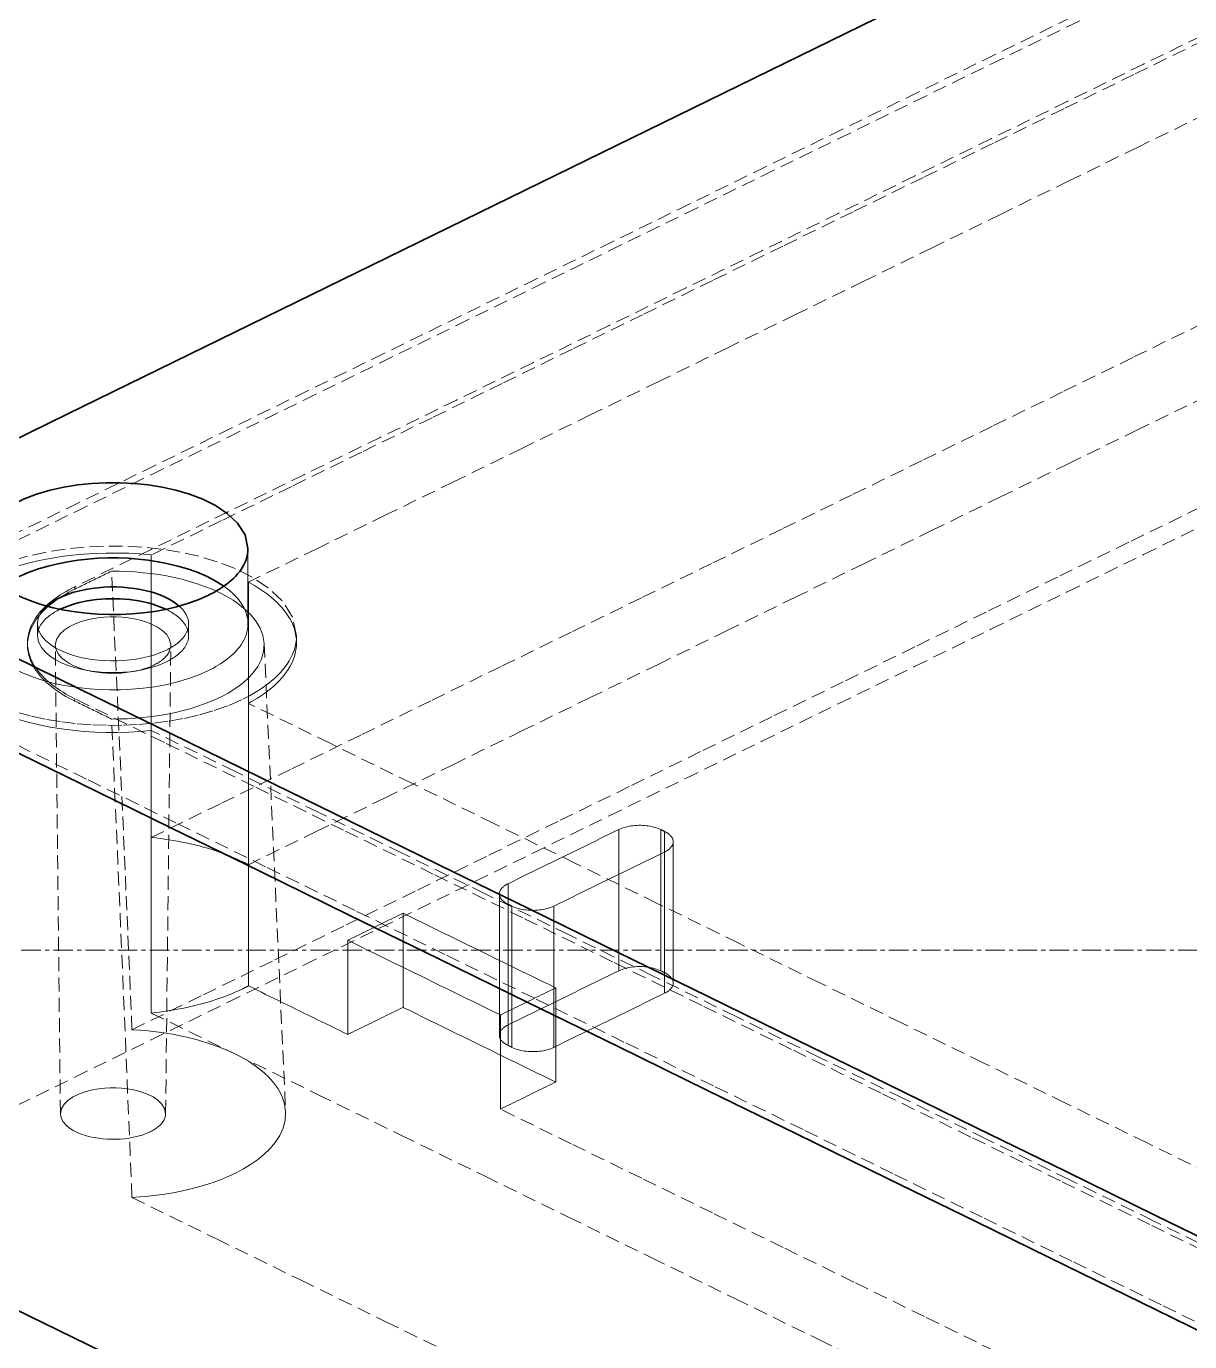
# Model space of a CAD drawing. Header units: millimetres. Extents: x 10 to 410, y 10 to 287.
# Drawn here: x 234.88 to 276.51, y 209 to 256.06 of the extents above; entities that cross this region are included whole.
import ezdxf

# ---------------------------------------------------------------- set-up
doc = ezdxf.new("R2010")
doc.units = ezdxf.units.MM
doc.linetypes.add('CENTER', pattern=[1.15, 0.7, -0.15, 0.15, -0.15])
doc.linetypes.add('DASHED', pattern=[0.75, 0.5, -0.25])
for name, color, linetype, lineweight in [('CENTER', 4, 'CENTER', 13), ('HIDDEN', 8, 'DASHED', 18), ('VISIBLE', 7, 'CONTINUOUS', 35)]:
    doc.layers.add(name, color=color, linetype=linetype, lineweight=lineweight)

msp = doc.modelspace()

# ---------------------------------------------------------------- linework, layer by layer
at = {"layer": 'CENTER'}
msp.add_line((214, 223), (404, 223), dxfattribs=at)
at = {"layer": 'HIDDEN'}
for points in [[(233.614, 237.477), (236.345, 238.812), (239.077, 240.148), (241.809, 241.483), (244.54, 242.819), (247.272, 244.155), (250.004, 245.49), (252.735, 246.826), (255.467, 248.161), (258.199, 249.497), (260.93, 250.832), (263.662, 252.168), (266.394, 253.504), (269.125, 254.839), (271.857, 256.175), (274.589, 257.51), (277.321, 258.846), (280.052, 260.181), (282.784, 261.517), (285.516, 262.853), (288.247, 264.188), (290.979, 265.524), (293.711, 266.859), (296.442, 268.195)], [(233.887, 237.343), (236.619, 238.679), (239.35, 240.014), (242.082, 241.35), (244.814, 242.685), (247.545, 244.021), (250.277, 245.357), (253.009, 246.692), (255.74, 248.028), (258.472, 249.363), (261.204, 250.699), (263.935, 252.034), (266.667, 253.37), (269.399, 254.706), (272.13, 256.041), (274.862, 257.377), (277.594, 258.712), (280.325, 260.048), (283.057, 261.383), (285.789, 262.719), (288.52, 264.055), (291.252, 265.39), (293.984, 266.726), (296.715, 268.061)], [(299.447, 266.725), (296.715, 265.39), (293.983, 264.054), (291.251, 262.719), (288.52, 261.383), (285.788, 260.048), (283.056, 258.712), (280.325, 257.376), (277.593, 256.041), (274.861, 254.705), (272.13, 253.37), (269.398, 252.034), (266.666, 250.699), (263.935, 249.363), (261.203, 248.027), (258.471, 246.692), (255.74, 245.356), (253.008, 244.021), (250.276, 242.685), (247.545, 241.35), (244.813, 240.014), (242.081, 238.678), (239.35, 237.343), (236.618, 236.007)], [(297.121, 265.388), (294.609, 264.16), (292.098, 262.932), (289.586, 261.704), (287.074, 260.476), (284.563, 259.248), (282.051, 258.02), (279.539, 256.792), (277.028, 255.564), (274.516, 254.336), (272.005, 253.108), (269.493, 251.88), (266.981, 250.652), (264.47, 249.424), (261.958, 248.196), (259.446, 246.968), (256.935, 245.74), (254.423, 244.512), (251.911, 243.284), (249.4, 242.056), (246.888, 240.828), (244.377, 239.6), (241.865, 238.372), (239.353, 237.144)], [(299.109, 263.689), (296.662, 262.493), (294.215, 261.296), (291.768, 260.1), (289.321, 258.903), (286.874, 257.707), (284.427, 256.511), (281.98, 255.314), (279.533, 254.118), (277.086, 252.921), (274.639, 251.725), (272.192, 250.529), (269.745, 249.332), (267.298, 248.136), (264.851, 246.939), (262.404, 245.743), (259.957, 244.547), (257.51, 243.35), (255.063, 242.154), (252.616, 240.957), (250.169, 239.761), (247.722, 238.565), (245.275, 237.368), (242.828, 236.172)], [(239.353, 227.036), (241.865, 228.264), (244.377, 229.492), (246.888, 230.72), (249.4, 231.948), (251.911, 233.176), (254.423, 234.404), (256.935, 235.632), (259.446, 236.86), (261.958, 238.088), (264.47, 239.316), (266.981, 240.544), (269.493, 241.772), (272.005, 243), (274.516, 244.228), (277.028, 245.456), (279.539, 246.684), (282.051, 247.912), (284.563, 249.14), (287.074, 250.368), (289.586, 251.596), (292.098, 252.824), (294.609, 254.052), (297.121, 255.28)], [(299.109, 253.581), (296.662, 252.384), (294.215, 251.188), (291.768, 249.991), (289.321, 248.795), (286.874, 247.599), (284.427, 246.402), (281.98, 245.206), (279.533, 244.009), (277.086, 242.813), (274.639, 241.617), (272.192, 240.42), (269.745, 239.224), (267.298, 238.027), (264.851, 236.831), (262.404, 235.635), (259.957, 234.438), (257.51, 233.242), (255.063, 232.045), (252.616, 230.849), (250.169, 229.653), (247.722, 228.456), (245.275, 227.26), (242.828, 226.063)], [(238.661, 220.159), (241.215, 221.407), (243.769, 222.656), (246.323, 223.905), (248.877, 225.154), (251.431, 226.402), (253.985, 227.651), (256.539, 228.9), (259.093, 230.149), (261.647, 231.397), (264.201, 232.646), (266.755, 233.895), (269.309, 235.143), (271.863, 236.392), (274.417, 237.641), (276.971, 238.89), (279.526, 240.138), (282.08, 241.387), (284.634, 242.636), (287.188, 243.885), (289.742, 245.133), (292.296, 246.382), (294.85, 247.631), (297.404, 248.88)], [(233.887, 217.126), (236.619, 218.462), (239.35, 219.798), (242.082, 221.133), (244.814, 222.469), (247.545, 223.804), (250.277, 225.14), (253.009, 226.475), (255.74, 227.811), (258.472, 229.147), (261.204, 230.482), (263.935, 231.818), (266.667, 233.153), (269.399, 234.489), (272.13, 235.824), (274.862, 237.16), (277.594, 238.495), (280.325, 239.831), (283.057, 241.167), (285.789, 242.502), (288.52, 243.838), (291.252, 245.173), (293.984, 246.509), (296.715, 247.844)], [(244.55, 234.256), (244.407, 234.924), (244.037, 235.501), (243.537, 235.97), (242.964, 236.35), (242.348, 236.656), (241.706, 236.902), (241.047, 237.097), (240.376, 237.247), (239.698, 237.356), (239.014, 237.428), (238.327, 237.463), (237.64, 237.463), (236.953, 237.428), (236.269, 237.356), (235.59, 237.247), (234.92, 237.097), (234.26, 236.902), (233.619, 236.656), (233.003, 236.35), (232.43, 235.97), (231.93, 235.501), (231.56, 234.924), (231.417, 234.256)], [(239.353, 237.144), (238.951, 237.18), (238.549, 237.203), (238.145, 237.214), (237.742, 237.213), (237.339, 237.199), (236.936, 237.174), (236.534, 237.136), (236.134, 237.085), (235.736, 237.021), (235.34, 236.943), (234.947, 236.851), (234.558, 236.744), (234.174, 236.62), (233.797, 236.478), (233.427, 236.316), (233.068, 236.133), (232.722, 235.925), (232.394, 235.69), (232.092, 235.423), (231.826, 235.12), (231.611, 234.779), (231.468, 234.403), (231.417, 234.004)], [(242.812, 234.678), (242.812, 234.795), (242.812, 234.912), (242.812, 235.029), (242.812, 235.146), (242.812, 235.264), (242.812, 235.381), (242.812, 235.498), (242.812, 235.615), (242.812, 235.732), (242.812, 235.85), (242.812, 235.967), (242.812, 236.084), (242.812, 236.201), (242.812, 236.318), (242.812, 236.436), (242.812, 236.553), (242.812, 236.67), (242.812, 236.787), (242.812, 236.904), (242.812, 237.022), (242.812, 237.139), (242.812, 237.256), (242.812, 237.373)], [(239.353, 227.036), (239.353, 227.475), (239.353, 227.915), (239.353, 228.354), (239.353, 228.794), (239.353, 229.233), (239.353, 229.673), (239.353, 230.112), (239.353, 230.552), (239.353, 230.991), (239.353, 231.431), (239.353, 231.87), (239.353, 232.31), (239.353, 232.749), (239.353, 233.189), (239.353, 233.628), (239.353, 234.068), (239.353, 234.507), (239.353, 234.947), (239.353, 235.386), (239.353, 235.826), (239.353, 236.265), (239.353, 236.705), (239.353, 237.144)], [(236.618, 235.923), (236.675, 235.951), (236.732, 235.979), (236.789, 236.007), (236.846, 236.035), (236.903, 236.062), (236.96, 236.09), (237.017, 236.118), (237.074, 236.146), (237.131, 236.174), (237.188, 236.202), (237.245, 236.23), (237.302, 236.257), (237.359, 236.285), (237.416, 236.313), (237.473, 236.341), (237.53, 236.369), (237.587, 236.397), (237.644, 236.425), (237.701, 236.452), (237.758, 236.48), (237.815, 236.508), (237.872, 236.536), (237.929, 236.564)], [(238.661, 220.159), (238.63, 220.872), (238.6, 221.585), (238.569, 222.299), (238.539, 223.012), (238.508, 223.725), (238.477, 224.439), (238.446, 225.152), (238.415, 225.865), (238.383, 226.579), (238.352, 227.292), (238.32, 228.005), (238.289, 228.718), (238.257, 229.432), (238.225, 230.145), (238.193, 230.858), (238.16, 231.571), (238.128, 232.285), (238.095, 232.998), (238.062, 233.711), (238.029, 234.424), (237.996, 235.138), (237.962, 235.851), (237.929, 236.564)], [(243.39, 233.979), (243.347, 234.258), (243.249, 234.523), (243.106, 234.767), (242.93, 234.988), (242.729, 235.187), (242.51, 235.366), (242.278, 235.527), (242.034, 235.671), (241.783, 235.801), (241.525, 235.918), (241.262, 236.022), (240.995, 236.116), (240.725, 236.199), (240.452, 236.273), (240.176, 236.337), (239.899, 236.393), (239.62, 236.44), (239.34, 236.48), (239.059, 236.511), (238.777, 236.535), (238.494, 236.552), (238.212, 236.562), (237.929, 236.564)], [(234.921, 234.004), (234.926, 234.124), (234.941, 234.243), (234.967, 234.36), (235.001, 234.475), (235.045, 234.587), (235.096, 234.696), (235.155, 234.801), (235.219, 234.902), (235.29, 234.999), (235.365, 235.092), (235.445, 235.182), (235.529, 235.268), (235.617, 235.35), (235.707, 235.429), (235.801, 235.505), (235.897, 235.577), (235.995, 235.647), (236.095, 235.713), (236.196, 235.777), (236.3, 235.839), (236.405, 235.897), (236.511, 235.953), (236.618, 236.007)], [(234.921, 233.919), (234.926, 234.039), (234.941, 234.158), (234.967, 234.276), (235.001, 234.391), (235.045, 234.503), (235.096, 234.611), (235.155, 234.716), (235.219, 234.818), (235.29, 234.915), (235.365, 235.008), (235.445, 235.098), (235.529, 235.184), (235.617, 235.266), (235.707, 235.345), (235.801, 235.421), (235.897, 235.493), (235.995, 235.563), (236.095, 235.629), (236.196, 235.693), (236.3, 235.754), (236.405, 235.813), (236.511, 235.869), (236.618, 235.923)], [(236.618, 235.923), (236.618, 235.927), (236.618, 235.93), (236.618, 235.934), (236.618, 235.938), (236.618, 235.941), (236.618, 235.945), (236.618, 235.949), (236.618, 235.952), (236.618, 235.956), (236.618, 235.96), (236.618, 235.963), (236.618, 235.967), (236.618, 235.971), (236.618, 235.974), (236.618, 235.978), (236.618, 235.982), (236.618, 235.985), (236.618, 235.989), (236.618, 235.993), (236.618, 235.996), (236.618, 236), (236.618, 236.004), (236.618, 236.007)], [(242.812, 234.678), (242.81, 234.75), (242.803, 234.822), (242.792, 234.893), (242.776, 234.964), (242.757, 235.034), (242.733, 235.102), (242.706, 235.169), (242.676, 235.235), (242.642, 235.299), (242.605, 235.361), (242.566, 235.422), (242.524, 235.481), (242.48, 235.538), (242.434, 235.594), (242.385, 235.648), (242.336, 235.7), (242.284, 235.751), (242.231, 235.8), (242.177, 235.848), (242.121, 235.895), (242.064, 235.94), (242.007, 235.983), (241.948, 236.025)], [(242.828, 226.063), (242.828, 226.503), (242.828, 226.942), (242.828, 227.382), (242.828, 227.821), (242.828, 228.261), (242.828, 228.7), (242.828, 229.14), (242.828, 229.579), (242.828, 230.019), (242.828, 230.458), (242.828, 230.898), (242.828, 231.337), (242.828, 231.777), (242.828, 232.216), (242.828, 232.656), (242.828, 233.095), (242.828, 233.535), (242.828, 233.974), (242.828, 234.414), (242.828, 234.853), (242.828, 235.293), (242.828, 235.732), (242.828, 236.172)], [(244.55, 234.004), (244.545, 234.13), (244.53, 234.255), (244.505, 234.379), (244.471, 234.501), (244.428, 234.62), (244.378, 234.735), (244.319, 234.848), (244.255, 234.956), (244.184, 235.061), (244.108, 235.162), (244.028, 235.259), (243.943, 235.353), (243.854, 235.443), (243.762, 235.529), (243.667, 235.612), (243.569, 235.692), (243.469, 235.769), (243.366, 235.843), (243.262, 235.914), (243.156, 235.982), (243.048, 236.048), (242.938, 236.111), (242.828, 236.172)], [(235.615, 235.316), (235.591, 235.294), (235.568, 235.272), (235.545, 235.249), (235.522, 235.225), (235.501, 235.202), (235.48, 235.177), (235.459, 235.152), (235.44, 235.126), (235.421, 235.1), (235.403, 235.073), (235.386, 235.045), (235.37, 235.017), (235.355, 234.989), (235.342, 234.959), (235.329, 234.93), (235.318, 234.899), (235.308, 234.869), (235.299, 234.838), (235.292, 234.806), (235.287, 234.774), (235.283, 234.742), (235.28, 234.71), (235.279, 234.678)], [(236.091, 235.201), (236.04, 235.176), (235.989, 235.149), (235.939, 235.122), (235.89, 235.093), (235.841, 235.063), (235.794, 235.032), (235.747, 235), (235.701, 234.966), (235.657, 234.93), (235.613, 234.893), (235.572, 234.854), (235.531, 234.814), (235.493, 234.772), (235.457, 234.728), (235.423, 234.682), (235.392, 234.634), (235.364, 234.584), (235.339, 234.533), (235.318, 234.48), (235.302, 234.426), (235.289, 234.37), (235.282, 234.313), (235.279, 234.256)], [(240.05, 233.914), (240.006, 234.125), (239.891, 234.308), (239.734, 234.456), (239.553, 234.576), (239.36, 234.673), (239.157, 234.751), (238.949, 234.813), (238.738, 234.86), (238.524, 234.895), (238.308, 234.917), (238.092, 234.928), (237.875, 234.928), (237.658, 234.917), (237.443, 234.895), (237.229, 234.86), (237.017, 234.813), (236.81, 234.751), (236.607, 234.673), (236.413, 234.576), (236.233, 234.456), (236.076, 234.308), (235.96, 234.125), (235.917, 233.914)], [(240.687, 234.256), (240.685, 234.313), (240.677, 234.37), (240.665, 234.426), (240.648, 234.48), (240.628, 234.533), (240.603, 234.584), (240.575, 234.634), (240.544, 234.682), (240.51, 234.728), (240.474, 234.772), (240.435, 234.814), (240.395, 234.854), (240.353, 234.893), (240.31, 234.93), (240.266, 234.966), (240.22, 235), (240.173, 235.032), (240.125, 235.063), (240.077, 235.093), (240.027, 235.122), (239.978, 235.149), (239.927, 235.176), (239.876, 235.201)], [(240.687, 234.678), (240.687, 234.71), (240.684, 234.742), (240.68, 234.774), (240.675, 234.806), (240.668, 234.838), (240.659, 234.869), (240.649, 234.899), (240.638, 234.93), (240.625, 234.959), (240.611, 234.989), (240.597, 235.017), (240.581, 235.045), (240.564, 235.073), (240.546, 235.1), (240.527, 235.126), (240.507, 235.152), (240.487, 235.177), (240.466, 235.202), (240.444, 235.225), (240.422, 235.249), (240.399, 235.272), (240.376, 235.294), (240.352, 235.316)], [(233.155, 234.678), (233.224, 234.28), (233.41, 233.921), (233.673, 233.614), (233.984, 233.354), (234.326, 233.136), (234.687, 232.952), (235.062, 232.798), (235.446, 232.669), (235.837, 232.562), (236.234, 232.477), (236.634, 232.411), (237.036, 232.362), (237.441, 232.331), (237.846, 232.317), (238.251, 232.32), (238.656, 232.339), (239.06, 232.376), (239.462, 232.43), (239.861, 232.502), (240.256, 232.594), (240.645, 232.708), (241.026, 232.844), (241.397, 233.008)], [(235.279, 234.678), (235.318, 234.455), (235.422, 234.254), (235.57, 234.082), (235.744, 233.937), (235.935, 233.814), (236.137, 233.711), (236.347, 233.625), (236.563, 233.553), (236.782, 233.493), (237.004, 233.445), (237.228, 233.408), (237.453, 233.381), (237.679, 233.364), (237.906, 233.356), (238.133, 233.357), (238.36, 233.368), (238.586, 233.389), (238.811, 233.419), (239.035, 233.459), (239.256, 233.511), (239.474, 233.574), (239.687, 233.651), (239.895, 233.743)], [(235.279, 234.256), (235.279, 234.275), (235.279, 234.293), (235.279, 234.311), (235.279, 234.33), (235.279, 234.348), (235.279, 234.366), (235.279, 234.385), (235.279, 234.403), (235.279, 234.421), (235.279, 234.44), (235.279, 234.458), (235.279, 234.476), (235.279, 234.495), (235.279, 234.513), (235.279, 234.531), (235.279, 234.549), (235.279, 234.568), (235.279, 234.586), (235.279, 234.604), (235.279, 234.623), (235.279, 234.641), (235.279, 234.659), (235.279, 234.678)], [(239.895, 233.743), (239.945, 233.768), (239.995, 233.794), (240.044, 233.821), (240.092, 233.85), (240.14, 233.88), (240.186, 233.911), (240.232, 233.943), (240.277, 233.977), (240.32, 234.012), (240.362, 234.049), (240.403, 234.088), (240.442, 234.128), (240.48, 234.17), (240.515, 234.213), (240.548, 234.259), (240.578, 234.306), (240.605, 234.355), (240.629, 234.405), (240.65, 234.458), (240.666, 234.511), (240.678, 234.566), (240.685, 234.622), (240.687, 234.678)], [(240.687, 234.256), (240.687, 234.275), (240.687, 234.293), (240.687, 234.311), (240.687, 234.33), (240.687, 234.348), (240.687, 234.366), (240.687, 234.385), (240.687, 234.403), (240.687, 234.421), (240.687, 234.44), (240.687, 234.458), (240.687, 234.476), (240.687, 234.495), (240.687, 234.513), (240.687, 234.531), (240.687, 234.549), (240.687, 234.568), (240.687, 234.586), (240.687, 234.604), (240.687, 234.623), (240.687, 234.641), (240.687, 234.659), (240.687, 234.678)], [(241.397, 233.008), (241.487, 233.053), (241.575, 233.1), (241.663, 233.149), (241.749, 233.2), (241.834, 233.253), (241.917, 233.308), (241.999, 233.366), (242.078, 233.427), (242.156, 233.49), (242.232, 233.555), (242.305, 233.624), (242.375, 233.696), (242.441, 233.77), (242.504, 233.848), (242.563, 233.929), (242.617, 234.013), (242.666, 234.101), (242.708, 234.191), (242.745, 234.285), (242.774, 234.381), (242.795, 234.478), (242.808, 234.578), (242.812, 234.678)], [(231.417, 234.256), (231.51, 233.716), (231.763, 233.227), (232.121, 232.809), (232.545, 232.457), (233.009, 232.16), (233.5, 231.91), (234.01, 231.7), (234.533, 231.524), (235.065, 231.38), (235.604, 231.263), (236.148, 231.173), (236.695, 231.108), (237.245, 231.066), (237.796, 231.047), (238.348, 231.05), (238.898, 231.077), (239.448, 231.126), (239.994, 231.199), (240.537, 231.298), (241.074, 231.423), (241.603, 231.577), (242.122, 231.763), (242.626, 231.986)], [(231.417, 234.004), (231.468, 233.605), (231.611, 233.228), (231.826, 232.888), (232.092, 232.585), (232.394, 232.318), (232.722, 232.082), (233.067, 231.875), (233.427, 231.691), (233.796, 231.53), (234.174, 231.388), (234.558, 231.264), (234.946, 231.157), (235.339, 231.064), (235.735, 230.987), (236.133, 230.923), (236.534, 230.872), (236.935, 230.834), (237.338, 230.808), (237.741, 230.795), (238.144, 230.793), (238.548, 230.804), (238.95, 230.828), (239.352, 230.863)], [(236.617, 232), (236.51, 232.054), (236.404, 232.11), (236.299, 232.169), (236.196, 232.23), (236.094, 232.294), (235.994, 232.361), (235.896, 232.43), (235.8, 232.503), (235.707, 232.578), (235.617, 232.657), (235.529, 232.74), (235.445, 232.826), (235.365, 232.915), (235.29, 233.009), (235.219, 233.106), (235.154, 233.207), (235.096, 233.312), (235.045, 233.42), (235.001, 233.532), (234.967, 233.647), (234.941, 233.765), (234.926, 233.884), (234.921, 234.004)], [(234.921, 234.004), (234.921, 234), (234.921, 233.996), (234.921, 233.993), (234.921, 233.989), (234.921, 233.985), (234.921, 233.982), (234.921, 233.978), (234.921, 233.974), (234.921, 233.971), (234.921, 233.967), (234.921, 233.963), (234.921, 233.96), (234.921, 233.956), (234.921, 233.952), (234.921, 233.949), (234.921, 233.945), (234.921, 233.941), (234.921, 233.938), (234.921, 233.934), (234.921, 233.93), (234.921, 233.927), (234.921, 233.923), (234.921, 233.919)], [(236.617, 231.916), (236.51, 231.97), (236.404, 232.026), (236.299, 232.085), (236.196, 232.146), (236.094, 232.21), (235.994, 232.276), (235.896, 232.346), (235.8, 232.418), (235.707, 232.494), (235.617, 232.573), (235.529, 232.655), (235.445, 232.741), (235.365, 232.831), (235.29, 232.924), (235.219, 233.021), (235.154, 233.123), (235.096, 233.228), (235.045, 233.336), (235.001, 233.448), (234.967, 233.563), (234.941, 233.68), (234.926, 233.799), (234.921, 233.919)], [(235.279, 234.256), (235.318, 234.034), (235.422, 233.833), (235.57, 233.661), (235.744, 233.515), (235.935, 233.393), (236.137, 233.29), (236.347, 233.204), (236.563, 233.131), (236.782, 233.072), (237.004, 233.024), (237.228, 232.987), (237.453, 232.96), (237.679, 232.943), (237.906, 232.935), (238.133, 232.936), (238.36, 232.947), (238.586, 232.967), (238.811, 232.998), (239.035, 233.038), (239.256, 233.09), (239.474, 233.153), (239.687, 233.23), (239.895, 233.321)], [(235.917, 233.914), (235.948, 233.745), (236.029, 233.592), (236.142, 233.461), (236.276, 233.351), (236.422, 233.258), (236.577, 233.18), (236.737, 233.114), (236.901, 233.059), (237.068, 233.014), (237.238, 232.977), (237.409, 232.949), (237.581, 232.929), (237.753, 232.915), (237.927, 232.91), (238.1, 232.911), (238.273, 232.919), (238.445, 232.935), (238.617, 232.958), (238.788, 232.989), (238.956, 233.028), (239.123, 233.077), (239.286, 233.135), (239.444, 233.205)], [(236.1, 217.152), (236.092, 217.88), (236.084, 218.609), (236.076, 219.338), (236.068, 220.067), (236.061, 220.796), (236.053, 221.524), (236.045, 222.253), (236.037, 222.982), (236.029, 223.711), (236.021, 224.44), (236.013, 225.168), (236.005, 225.897), (235.997, 226.626), (235.989, 227.355), (235.981, 228.084), (235.973, 228.812), (235.965, 229.541), (235.957, 230.27), (235.949, 230.999), (235.941, 231.728), (235.933, 232.457), (235.925, 233.185), (235.917, 233.914)], [(237.928, 231.275), (238.216, 231.277), (238.504, 231.287), (238.791, 231.305), (239.078, 231.33), (239.365, 231.363), (239.65, 231.404), (239.934, 231.453), (240.216, 231.511), (240.496, 231.578), (240.774, 231.654), (241.049, 231.741), (241.32, 231.838), (241.587, 231.947), (241.848, 232.069), (242.102, 232.205), (242.346, 232.357), (242.58, 232.526), (242.797, 232.715), (242.994, 232.925), (243.163, 233.158), (243.292, 233.415), (243.371, 233.692), (243.39, 233.979)], [(239.444, 233.205), (239.482, 233.224), (239.52, 233.244), (239.557, 233.265), (239.594, 233.287), (239.63, 233.309), (239.665, 233.333), (239.7, 233.357), (239.734, 233.383), (239.767, 233.41), (239.8, 233.438), (239.831, 233.467), (239.86, 233.497), (239.889, 233.529), (239.916, 233.562), (239.941, 233.596), (239.964, 233.632), (239.985, 233.669), (240.004, 233.708), (240.019, 233.747), (240.032, 233.788), (240.041, 233.829), (240.047, 233.872), (240.05, 233.914)], [(239.866, 217.152), (239.874, 217.88), (239.882, 218.609), (239.89, 219.338), (239.898, 220.067), (239.906, 220.796), (239.914, 221.524), (239.922, 222.253), (239.93, 222.982), (239.938, 223.711), (239.946, 224.44), (239.954, 225.168), (239.962, 225.897), (239.97, 226.626), (239.978, 227.355), (239.986, 228.084), (239.994, 228.812), (240.002, 229.541), (240.01, 230.27), (240.018, 230.999), (240.026, 231.728), (240.034, 232.457), (240.042, 233.185), (240.05, 233.914)], [(239.895, 233.321), (239.945, 233.347), (239.995, 233.373), (240.044, 233.4), (240.092, 233.429), (240.14, 233.459), (240.186, 233.49), (240.232, 233.522), (240.277, 233.556), (240.32, 233.591), (240.362, 233.628), (240.403, 233.666), (240.442, 233.707), (240.48, 233.748), (240.515, 233.792), (240.548, 233.837), (240.578, 233.885), (240.605, 233.933), (240.629, 233.984), (240.65, 234.036), (240.666, 234.09), (240.678, 234.145), (240.685, 234.2), (240.687, 234.256)], [(242.626, 231.986), (242.748, 232.047), (242.868, 232.11), (242.987, 232.177), (243.104, 232.246), (243.22, 232.319), (243.333, 232.394), (243.444, 232.473), (243.553, 232.555), (243.658, 232.641), (243.761, 232.73), (243.86, 232.824), (243.955, 232.921), (244.046, 233.023), (244.132, 233.128), (244.212, 233.239), (244.285, 233.353), (244.351, 233.472), (244.409, 233.595), (244.459, 233.722), (244.498, 233.852), (244.527, 233.985), (244.544, 234.12), (244.55, 234.256)], [(242.827, 231.835), (242.938, 231.896), (243.047, 231.959), (243.155, 232.025), (243.261, 232.093), (243.366, 232.164), (243.468, 232.238), (243.569, 232.315), (243.667, 232.395), (243.762, 232.478), (243.854, 232.565), (243.942, 232.655), (244.027, 232.748), (244.108, 232.845), (244.184, 232.946), (244.255, 233.051), (244.319, 233.16), (244.377, 233.272), (244.428, 233.388), (244.471, 233.507), (244.505, 233.628), (244.53, 233.752), (244.545, 233.878), (244.55, 234.004)], [(243.39, 233.979), (243.423, 233.25), (243.457, 232.522), (243.49, 231.793), (243.524, 231.065), (243.557, 230.337), (243.59, 229.608), (243.624, 228.88), (243.657, 228.151), (243.691, 227.423), (243.724, 226.694), (243.758, 225.966), (243.791, 225.237), (243.824, 224.509), (243.858, 223.78), (243.891, 223.052), (243.925, 222.323), (243.958, 221.595), (243.991, 220.866), (244.025, 220.138), (244.058, 219.41), (244.092, 218.681), (244.125, 217.953), (244.158, 217.224)], [(244.55, 234.004), (244.55, 234.015), (244.55, 234.026), (244.55, 234.037), (244.55, 234.048), (244.55, 234.059), (244.55, 234.07), (244.55, 234.081), (244.55, 234.092), (244.55, 234.103), (244.55, 234.114), (244.55, 234.125), (244.55, 234.136), (244.55, 234.147), (244.55, 234.158), (244.55, 234.169), (244.55, 234.18), (244.55, 234.191), (244.55, 234.202), (244.55, 234.213), (244.55, 234.223), (244.55, 234.234), (244.55, 234.245), (244.55, 234.256)], [(310.359, 195.933), (307.153, 197.502), (303.947, 199.07), (300.741, 200.638), (297.535, 202.206), (294.328, 203.774), (291.122, 205.342), (287.916, 206.91), (284.71, 208.478), (281.504, 210.047), (278.298, 211.615), (275.091, 213.183), (271.885, 214.751), (268.679, 216.319), (265.473, 217.887), (262.267, 219.455), (259.06, 221.023), (255.854, 222.592), (252.648, 224.16), (249.442, 225.728), (246.236, 227.296), (243.03, 228.864), (239.823, 230.432), (236.617, 232)], [(236.617, 231.916), (236.617, 231.92), (236.617, 231.923), (236.617, 231.927), (236.617, 231.931), (236.617, 231.934), (236.617, 231.938), (236.617, 231.942), (236.617, 231.945), (236.617, 231.949), (236.617, 231.953), (236.617, 231.956), (236.617, 231.96), (236.617, 231.964), (236.617, 231.967), (236.617, 231.971), (236.617, 231.975), (236.617, 231.978), (236.617, 231.982), (236.617, 231.986), (236.617, 231.989), (236.617, 231.993), (236.617, 231.997), (236.617, 232)], [(236.617, 231.916), (236.674, 231.888), (236.731, 231.86), (236.788, 231.832), (236.845, 231.805), (236.902, 231.777), (236.959, 231.749), (237.016, 231.721), (237.073, 231.693), (237.13, 231.665), (237.187, 231.637), (237.244, 231.61), (237.301, 231.582), (237.358, 231.554), (237.415, 231.526), (237.472, 231.498), (237.529, 231.47), (237.586, 231.442), (237.643, 231.414), (237.7, 231.387), (237.757, 231.359), (237.814, 231.331), (237.871, 231.303), (237.928, 231.275)], [(242.827, 221.727), (242.827, 222.166), (242.827, 222.606), (242.827, 223.045), (242.827, 223.485), (242.827, 223.924), (242.827, 224.364), (242.827, 224.803), (242.827, 225.243), (242.827, 225.682), (242.827, 226.122), (242.827, 226.561), (242.827, 227.001), (242.827, 227.44), (242.827, 227.88), (242.827, 228.319), (242.827, 228.759), (242.827, 229.198), (242.827, 229.638), (242.827, 230.077), (242.827, 230.517), (242.827, 230.956), (242.827, 231.396), (242.827, 231.835)], [(310.023, 198.97), (307.101, 200.399), (304.18, 201.828), (301.258, 203.257), (298.337, 204.686), (295.415, 206.115), (292.493, 207.543), (289.572, 208.972), (286.65, 210.401), (283.729, 211.83), (280.807, 213.259), (277.886, 214.688), (274.964, 216.117), (272.042, 217.546), (269.121, 218.975), (266.199, 220.404), (263.278, 221.833), (260.356, 223.262), (257.435, 224.691), (254.513, 226.12), (251.591, 227.548), (248.67, 228.977), (245.748, 230.406), (242.827, 231.835)], [(238.659, 214.154), (238.629, 214.899), (238.599, 215.643), (238.568, 216.388), (238.537, 217.132), (238.506, 217.876), (238.476, 218.621), (238.445, 219.365), (238.413, 220.11), (238.382, 220.854), (238.351, 221.598), (238.319, 222.343), (238.287, 223.087), (238.255, 223.832), (238.223, 224.576), (238.191, 225.32), (238.159, 226.065), (238.126, 226.809), (238.094, 227.553), (238.061, 228.298), (238.028, 229.042), (237.995, 229.786), (237.961, 230.531), (237.928, 231.275)], [(233.886, 230.665), (237.092, 229.097), (240.298, 227.528), (243.504, 225.96), (246.71, 224.392), (249.916, 222.824), (253.123, 221.256), (256.329, 219.688), (259.535, 218.12), (262.741, 216.552), (265.947, 214.983), (269.153, 213.415), (272.36, 211.847), (275.566, 210.279), (278.772, 208.711), (281.978, 207.143), (285.184, 205.575), (288.391, 204.007), (291.597, 202.438), (294.803, 200.87), (298.009, 199.302), (301.215, 197.734), (304.421, 196.166), (307.628, 194.598)], [(308.034, 197.271), (305.048, 198.731), (302.062, 200.192), (299.076, 201.653), (296.089, 203.113), (293.103, 204.574), (290.117, 206.034), (287.131, 207.495), (284.145, 208.955), (281.159, 210.416), (278.172, 211.876), (275.186, 213.337), (272.2, 214.797), (269.214, 216.258), (266.228, 217.718), (263.242, 219.179), (260.255, 220.639), (257.269, 222.1), (254.283, 223.56), (251.297, 225.021), (248.311, 226.481), (245.324, 227.942), (242.338, 229.403), (239.352, 230.863)], [(239.352, 220.755), (239.352, 221.194), (239.352, 221.634), (239.352, 222.073), (239.352, 222.513), (239.352, 222.952), (239.352, 223.392), (239.352, 223.831), (239.352, 224.271), (239.352, 224.71), (239.352, 225.15), (239.352, 225.589), (239.352, 226.029), (239.352, 226.468), (239.352, 226.908), (239.352, 227.347), (239.352, 227.787), (239.352, 228.226), (239.352, 228.666), (239.352, 229.105), (239.352, 229.545), (239.352, 229.984), (239.352, 230.424), (239.352, 230.863)], [(256.08, 227.319), (256.141, 227.347), (256.204, 227.371), (256.268, 227.392), (256.332, 227.41), (256.398, 227.426), (256.464, 227.439), (256.53, 227.45), (256.597, 227.458), (256.663, 227.464), (256.73, 227.469), (256.798, 227.471), (256.865, 227.471), (256.932, 227.469), (256.999, 227.464), (257.066, 227.458), (257.133, 227.45), (257.199, 227.439), (257.265, 227.426), (257.33, 227.41), (257.395, 227.392), (257.458, 227.371), (257.521, 227.346), (257.582, 227.319)], [(242.828, 226.063), (242.687, 226.136), (242.546, 226.205), (242.402, 226.271), (242.257, 226.333), (242.111, 226.393), (241.964, 226.449), (241.815, 226.503), (241.666, 226.554), (241.516, 226.602), (241.365, 226.648), (241.213, 226.691), (241.061, 226.732), (240.908, 226.771), (240.754, 226.807), (240.6, 226.841), (240.445, 226.872), (240.29, 226.902), (240.135, 226.929), (239.979, 226.955), (239.823, 226.978), (239.667, 226.999), (239.51, 227.019), (239.353, 227.036)], [(252.119, 225.382), (252.291, 225.466), (252.464, 225.551), (252.636, 225.635), (252.808, 225.719), (252.98, 225.803), (253.152, 225.887), (253.325, 225.972), (253.497, 226.056), (253.669, 226.14), (253.841, 226.224), (254.013, 226.308), (254.186, 226.393), (254.358, 226.477), (254.53, 226.561), (254.702, 226.645), (254.875, 226.729), (255.047, 226.814), (255.219, 226.898), (255.391, 226.982), (255.563, 227.066), (255.736, 227.15), (255.908, 227.235), (256.08, 227.319)], [(256.08, 222.265), (256.08, 222.484), (256.08, 222.704), (256.08, 222.924), (256.08, 223.144), (256.08, 223.363), (256.08, 223.583), (256.08, 223.803), (256.08, 224.023), (256.08, 224.242), (256.08, 224.462), (256.08, 224.682), (256.08, 224.902), (256.08, 225.121), (256.08, 225.341), (256.08, 225.561), (256.08, 225.781), (256.08, 226), (256.08, 226.22), (256.08, 226.44), (256.08, 226.66), (256.08, 226.879), (256.08, 227.099), (256.08, 227.319)], [(257.582, 227.319), (257.588, 227.316), (257.594, 227.313), (257.6, 227.31), (257.606, 227.307), (257.612, 227.304), (257.618, 227.301), (257.624, 227.298), (257.63, 227.296), (257.636, 227.293), (257.642, 227.29), (257.648, 227.287), (257.654, 227.284), (257.66, 227.281), (257.665, 227.278), (257.671, 227.275), (257.677, 227.272), (257.683, 227.269), (257.689, 227.267), (257.695, 227.264), (257.701, 227.261), (257.707, 227.258), (257.713, 227.255), (257.719, 227.252)], [(257.582, 222.265), (257.582, 222.484), (257.582, 222.704), (257.582, 222.924), (257.582, 223.144), (257.582, 223.363), (257.582, 223.583), (257.582, 223.803), (257.582, 224.023), (257.582, 224.242), (257.582, 224.462), (257.582, 224.682), (257.582, 224.902), (257.582, 225.121), (257.582, 225.341), (257.582, 225.561), (257.582, 225.781), (257.582, 226), (257.582, 226.22), (257.582, 226.44), (257.582, 226.66), (257.582, 226.879), (257.582, 227.099), (257.582, 227.319)], [(257.719, 227.252), (257.739, 227.242), (257.758, 227.232), (257.777, 227.221), (257.796, 227.21), (257.815, 227.198), (257.833, 227.186), (257.851, 227.173), (257.869, 227.16), (257.886, 227.146), (257.902, 227.132), (257.918, 227.116), (257.934, 227.101), (257.948, 227.084), (257.962, 227.067), (257.975, 227.049), (257.987, 227.031), (257.998, 227.012), (258.007, 226.992), (258.015, 226.971), (258.022, 226.95), (258.026, 226.929), (258.029, 226.907), (258.03, 226.885)], [(257.719, 222.198), (257.719, 222.418), (257.719, 222.637), (257.719, 222.857), (257.719, 223.077), (257.719, 223.297), (257.719, 223.516), (257.719, 223.736), (257.719, 223.956), (257.719, 224.176), (257.719, 224.395), (257.719, 224.615), (257.719, 224.835), (257.719, 225.055), (257.719, 225.274), (257.719, 225.494), (257.719, 225.714), (257.719, 225.934), (257.719, 226.153), (257.719, 226.373), (257.719, 226.593), (257.719, 226.813), (257.719, 227.032), (257.719, 227.252)], [(258.03, 226.885), (258.029, 226.863), (258.026, 226.841), (258.022, 226.819), (258.015, 226.798), (258.007, 226.778), (257.998, 226.758), (257.987, 226.739), (257.975, 226.72), (257.962, 226.702), (257.948, 226.685), (257.934, 226.669), (257.918, 226.653), (257.902, 226.638), (257.886, 226.623), (257.869, 226.609), (257.851, 226.596), (257.833, 226.583), (257.815, 226.571), (257.796, 226.56), (257.777, 226.548), (257.758, 226.538), (257.738, 226.527), (257.719, 226.517)], [(258.03, 221.831), (258.03, 222.05), (258.03, 222.27), (258.03, 222.49), (258.03, 222.71), (258.03, 222.929), (258.03, 223.149), (258.03, 223.369), (258.03, 223.589), (258.03, 223.808), (258.03, 224.028), (258.03, 224.248), (258.03, 224.467), (258.03, 224.687), (258.03, 224.907), (258.03, 225.127), (258.03, 225.346), (258.03, 225.566), (258.03, 225.786), (258.03, 226.006), (258.03, 226.225), (258.03, 226.445), (258.03, 226.665), (258.03, 226.885)], [(253.758, 224.581), (253.93, 224.665), (254.102, 224.749), (254.274, 224.833), (254.447, 224.918), (254.619, 225.002), (254.791, 225.086), (254.963, 225.17), (255.136, 225.254), (255.308, 225.339), (255.48, 225.423), (255.652, 225.507), (255.824, 225.591), (255.997, 225.675), (256.169, 225.76), (256.341, 225.844), (256.513, 225.928), (256.685, 226.012), (256.858, 226.096), (257.03, 226.181), (257.202, 226.265), (257.374, 226.349), (257.547, 226.433), (257.719, 226.517)], [(257.719, 221.463), (257.719, 221.683), (257.719, 221.903), (257.719, 222.122), (257.719, 222.342), (257.719, 222.562), (257.719, 222.782), (257.719, 223.001), (257.719, 223.221), (257.719, 223.441), (257.719, 223.661), (257.719, 223.88), (257.719, 224.1), (257.719, 224.32), (257.719, 224.54), (257.719, 224.759), (257.719, 224.979), (257.719, 225.199), (257.719, 225.419), (257.719, 225.638), (257.719, 225.858), (257.719, 226.078), (257.719, 226.298), (257.719, 226.517)], [(252.119, 225.382), (252.099, 225.372), (252.08, 225.362), (252.061, 225.351), (252.042, 225.34), (252.023, 225.328), (252.005, 225.316), (251.987, 225.303), (251.969, 225.29), (251.952, 225.276), (251.936, 225.262), (251.92, 225.247), (251.904, 225.231), (251.889, 225.215), (251.876, 225.197), (251.863, 225.18), (251.851, 225.161), (251.84, 225.142), (251.831, 225.122), (251.823, 225.101), (251.816, 225.08), (251.812, 225.059), (251.809, 225.037), (251.808, 225.015)], [(251.808, 225.015), (251.809, 224.993), (251.812, 224.971), (251.816, 224.95), (251.823, 224.929), (251.831, 224.908), (251.84, 224.888), (251.851, 224.869), (251.863, 224.85), (251.876, 224.832), (251.889, 224.815), (251.904, 224.799), (251.919, 224.783), (251.935, 224.768), (251.952, 224.754), (251.969, 224.74), (251.987, 224.726), (252.005, 224.714), (252.023, 224.702), (252.042, 224.69), (252.061, 224.679), (252.08, 224.668), (252.099, 224.658), (252.119, 224.648)], [(251.808, 219.961), (251.808, 220.18), (251.808, 220.4), (251.808, 220.62), (251.808, 220.84), (251.808, 221.059), (251.808, 221.279), (251.808, 221.499), (251.808, 221.719), (251.808, 221.938), (251.808, 222.158), (251.808, 222.378), (251.808, 222.598), (251.808, 222.817), (251.808, 223.037), (251.808, 223.257), (251.808, 223.477), (251.808, 223.696), (251.808, 223.916), (251.808, 224.136), (251.808, 224.356), (251.808, 224.575), (251.808, 224.795), (251.808, 225.015)], [(252.119, 220.328), (252.119, 220.548), (252.119, 220.768), (252.119, 220.987), (252.119, 221.207), (252.119, 221.427), (252.119, 221.647), (252.119, 221.866), (252.119, 222.086), (252.119, 222.306), (252.119, 222.526), (252.119, 222.745), (252.119, 222.965), (252.119, 223.185), (252.119, 223.405), (252.119, 223.624), (252.119, 223.844), (252.119, 224.064), (252.119, 224.284), (252.119, 224.503), (252.119, 224.723), (252.119, 224.943), (252.119, 225.163), (252.119, 225.382)], [(252.119, 224.648), (252.125, 224.645), (252.131, 224.642), (252.137, 224.639), (252.143, 224.636), (252.149, 224.633), (252.155, 224.63), (252.161, 224.627), (252.166, 224.624), (252.172, 224.622), (252.178, 224.619), (252.184, 224.616), (252.19, 224.613), (252.196, 224.61), (252.202, 224.607), (252.208, 224.604), (252.214, 224.601), (252.22, 224.598), (252.226, 224.595), (252.232, 224.592), (252.238, 224.59), (252.244, 224.587), (252.25, 224.584), (252.256, 224.581)], [(252.119, 219.593), (252.119, 219.813), (252.119, 220.033), (252.119, 220.253), (252.119, 220.472), (252.119, 220.692), (252.119, 220.912), (252.119, 221.132), (252.119, 221.351), (252.119, 221.571), (252.119, 221.791), (252.119, 222.011), (252.119, 222.23), (252.119, 222.45), (252.119, 222.67), (252.119, 222.89), (252.119, 223.109), (252.119, 223.329), (252.119, 223.549), (252.119, 223.769), (252.119, 223.988), (252.119, 224.208), (252.119, 224.428), (252.119, 224.648)], [(252.256, 224.581), (252.317, 224.553), (252.379, 224.529), (252.443, 224.508), (252.508, 224.49), (252.573, 224.474), (252.639, 224.461), (252.705, 224.45), (252.772, 224.442), (252.839, 224.435), (252.906, 224.431), (252.973, 224.429), (253.04, 224.429), (253.107, 224.431), (253.174, 224.435), (253.241, 224.442), (253.308, 224.45), (253.374, 224.461), (253.44, 224.474), (253.506, 224.49), (253.57, 224.508), (253.634, 224.529), (253.697, 224.553), (253.758, 224.581)], [(252.256, 219.527), (252.256, 219.746), (252.256, 219.966), (252.256, 220.186), (252.256, 220.406), (252.256, 220.625), (252.256, 220.845), (252.256, 221.065), (252.256, 221.285), (252.256, 221.504), (252.256, 221.724), (252.256, 221.944), (252.256, 222.164), (252.256, 222.383), (252.256, 222.603), (252.256, 222.823), (252.256, 223.043), (252.256, 223.262), (252.256, 223.482), (252.256, 223.702), (252.256, 223.922), (252.256, 224.141), (252.256, 224.361), (252.256, 224.581)], [(253.758, 219.527), (253.758, 219.746), (253.758, 219.966), (253.758, 220.186), (253.758, 220.406), (253.758, 220.625), (253.758, 220.845), (253.758, 221.065), (253.758, 221.285), (253.758, 221.504), (253.758, 221.724), (253.758, 221.944), (253.758, 222.164), (253.758, 222.383), (253.758, 222.603), (253.758, 222.823), (253.758, 223.043), (253.758, 223.262), (253.758, 223.482), (253.758, 223.702), (253.758, 223.922), (253.758, 224.141), (253.758, 224.361), (253.758, 224.581)], [(246.382, 223.358), (246.468, 223.4), (246.554, 223.442), (246.64, 223.484), (246.726, 223.526), (246.812, 223.568), (246.898, 223.61), (246.985, 223.652), (247.071, 223.694), (247.157, 223.736), (247.243, 223.779), (247.329, 223.821), (247.415, 223.863), (247.501, 223.905), (247.587, 223.947), (247.673, 223.989), (247.76, 224.031), (247.846, 224.073), (247.932, 224.115), (248.018, 224.157), (248.104, 224.2), (248.19, 224.242), (248.276, 224.284), (248.362, 224.326)], [(248.362, 220.956), (248.362, 221.103), (248.362, 221.249), (248.362, 221.396), (248.362, 221.542), (248.362, 221.689), (248.362, 221.835), (248.362, 221.982), (248.362, 222.128), (248.362, 222.275), (248.362, 222.421), (248.362, 222.568), (248.362, 222.714), (248.362, 222.861), (248.362, 223.007), (248.362, 223.154), (248.362, 223.3), (248.362, 223.447), (248.362, 223.593), (248.362, 223.74), (248.362, 223.886), (248.362, 224.033), (248.362, 224.179), (248.362, 224.326)], [(248.362, 224.326), (248.6, 224.21), (248.837, 224.094), (249.075, 223.977), (249.312, 223.861), (249.55, 223.745), (249.787, 223.629), (250.025, 223.513), (250.262, 223.397), (250.5, 223.28), (250.737, 223.164), (250.975, 223.048), (251.212, 222.932), (251.45, 222.816), (251.687, 222.7), (251.925, 222.583), (252.162, 222.467), (252.4, 222.351), (252.637, 222.235), (252.875, 222.119), (253.112, 222.003), (253.35, 221.887), (253.587, 221.77), (253.825, 221.654)], [(246.382, 223.358), (246.382, 223.211), (246.382, 223.065), (246.382, 222.918), (246.382, 222.772), (246.382, 222.625), (246.382, 222.479), (246.382, 222.332), (246.382, 222.186), (246.382, 222.039), (246.382, 221.893), (246.382, 221.746), (246.382, 221.6), (246.382, 221.453), (246.382, 221.307), (246.382, 221.16), (246.382, 221.014), (246.382, 220.867), (246.382, 220.721), (246.382, 220.574), (246.382, 220.428), (246.382, 220.281), (246.382, 220.135), (246.382, 219.988)], [(246.382, 223.358), (246.619, 223.241), (246.857, 223.125), (247.094, 223.009), (247.332, 222.893), (247.569, 222.777), (247.807, 222.661), (248.044, 222.544), (248.282, 222.428), (248.519, 222.312), (248.757, 222.196), (248.994, 222.08), (249.232, 221.964), (249.469, 221.848), (249.707, 221.731), (249.944, 221.615), (250.182, 221.499), (250.419, 221.383), (250.657, 221.267), (250.894, 221.151), (251.132, 221.034), (251.369, 220.918), (251.607, 220.802), (251.844, 220.686)], [(252.119, 220.328), (252.291, 220.412), (252.464, 220.496), (252.636, 220.581), (252.808, 220.665), (252.98, 220.749), (253.152, 220.833), (253.325, 220.917), (253.497, 221.002), (253.669, 221.086), (253.841, 221.17), (254.013, 221.254), (254.186, 221.338), (254.358, 221.423), (254.53, 221.507), (254.702, 221.591), (254.875, 221.675), (255.047, 221.759), (255.219, 221.844), (255.391, 221.928), (255.563, 222.012), (255.736, 222.096), (255.908, 222.18), (256.08, 222.265)], [(256.08, 222.265), (256.141, 222.292), (256.204, 222.317), (256.268, 222.338), (256.332, 222.356), (256.398, 222.372), (256.464, 222.385), (256.53, 222.395), (256.597, 222.404), (256.663, 222.41), (256.73, 222.414), (256.798, 222.417), (256.865, 222.417), (256.932, 222.414), (256.999, 222.41), (257.066, 222.404), (257.133, 222.395), (257.199, 222.385), (257.265, 222.372), (257.33, 222.356), (257.395, 222.338), (257.458, 222.317), (257.521, 222.292), (257.582, 222.265)], [(257.582, 222.265), (257.588, 222.262), (257.594, 222.259), (257.6, 222.256), (257.606, 222.253), (257.612, 222.25), (257.618, 222.247), (257.624, 222.244), (257.63, 222.241), (257.636, 222.238), (257.642, 222.236), (257.648, 222.233), (257.654, 222.23), (257.66, 222.227), (257.665, 222.224), (257.671, 222.221), (257.677, 222.218), (257.683, 222.215), (257.689, 222.212), (257.695, 222.209), (257.701, 222.207), (257.707, 222.204), (257.713, 222.201), (257.719, 222.198)], [(257.719, 222.198), (257.739, 222.188), (257.758, 222.178), (257.777, 222.167), (257.796, 222.156), (257.815, 222.144), (257.833, 222.132), (257.851, 222.119), (257.869, 222.106), (257.886, 222.092), (257.902, 222.077), (257.918, 222.062), (257.934, 222.047), (257.948, 222.03), (257.962, 222.013), (257.975, 221.995), (257.987, 221.977), (257.998, 221.957), (258.007, 221.937), (258.015, 221.917), (258.022, 221.896), (258.026, 221.874), (258.029, 221.853), (258.03, 221.831)], [(242.626, 221.624), (242.635, 221.629), (242.644, 221.633), (242.653, 221.637), (242.662, 221.642), (242.67, 221.646), (242.679, 221.651), (242.688, 221.655), (242.696, 221.659), (242.705, 221.664), (242.714, 221.668), (242.723, 221.673), (242.731, 221.677), (242.74, 221.681), (242.749, 221.686), (242.757, 221.69), (242.766, 221.695), (242.775, 221.699), (242.784, 221.704), (242.792, 221.709), (242.801, 221.713), (242.809, 221.718), (242.818, 221.722), (242.827, 221.727)], [(246.382, 219.988), (246.227, 220.064), (246.073, 220.139), (245.918, 220.215), (245.764, 220.291), (245.609, 220.366), (245.454, 220.442), (245.3, 220.517), (245.145, 220.593), (244.991, 220.668), (244.836, 220.744), (244.682, 220.82), (244.527, 220.895), (244.372, 220.971), (244.218, 221.046), (244.063, 221.122), (243.909, 221.198), (243.754, 221.273), (243.6, 221.349), (243.445, 221.424), (243.29, 221.5), (243.136, 221.576), (242.981, 221.651), (242.827, 221.727)], [(258.03, 221.831), (258.029, 221.809), (258.026, 221.787), (258.022, 221.765), (258.015, 221.744), (258.007, 221.724), (257.998, 221.704), (257.987, 221.684), (257.975, 221.666), (257.962, 221.648), (257.948, 221.631), (257.934, 221.614), (257.918, 221.599), (257.902, 221.584), (257.886, 221.569), (257.869, 221.555), (257.851, 221.542), (257.833, 221.529), (257.815, 221.517), (257.796, 221.505), (257.777, 221.494), (257.758, 221.483), (257.738, 221.473), (257.719, 221.463)], [(239.352, 220.755), (239.499, 220.771), (239.646, 220.789), (239.793, 220.808), (239.939, 220.83), (240.086, 220.853), (240.231, 220.878), (240.377, 220.905), (240.522, 220.934), (240.667, 220.965), (240.811, 220.997), (240.955, 221.032), (241.099, 221.069), (241.242, 221.107), (241.384, 221.148), (241.525, 221.191), (241.666, 221.237), (241.806, 221.284), (241.946, 221.335), (242.084, 221.387), (242.221, 221.442), (242.358, 221.5), (242.493, 221.561), (242.626, 221.624)], [(251.844, 220.686), (251.93, 220.728), (252.016, 220.77), (252.102, 220.812), (252.189, 220.854), (252.275, 220.896), (252.361, 220.939), (252.447, 220.981), (252.533, 221.023), (252.619, 221.065), (252.705, 221.107), (252.791, 221.149), (252.877, 221.191), (252.964, 221.233), (253.05, 221.275), (253.136, 221.317), (253.222, 221.36), (253.308, 221.402), (253.394, 221.444), (253.48, 221.486), (253.566, 221.528), (253.652, 221.57), (253.739, 221.612), (253.825, 221.654)], [(253.758, 219.527), (253.93, 219.611), (254.102, 219.695), (254.274, 219.779), (254.447, 219.863), (254.619, 219.948), (254.791, 220.032), (254.963, 220.116), (255.136, 220.2), (255.308, 220.284), (255.48, 220.369), (255.652, 220.453), (255.824, 220.537), (255.997, 220.621), (256.169, 220.705), (256.341, 220.79), (256.513, 220.874), (256.685, 220.958), (256.858, 221.042), (257.03, 221.126), (257.202, 221.211), (257.374, 221.295), (257.547, 221.379), (257.719, 221.463)], [(253.825, 218.285), (253.825, 218.431), (253.825, 218.578), (253.825, 218.724), (253.825, 218.871), (253.825, 219.017), (253.825, 219.164), (253.825, 219.31), (253.825, 219.457), (253.825, 219.603), (253.825, 219.75), (253.825, 219.896), (253.825, 220.043), (253.825, 220.189), (253.825, 220.336), (253.825, 220.482), (253.825, 220.629), (253.825, 220.775), (253.825, 220.922), (253.825, 221.068), (253.825, 221.215), (253.825, 221.361), (253.825, 221.508), (253.825, 221.654)], [(239.352, 220.755), (242.338, 219.294), (245.324, 217.834), (248.311, 216.373), (251.297, 214.913), (254.283, 213.452), (257.269, 211.992), (260.255, 210.531), (263.242, 209.07), (266.228, 207.61), (269.214, 206.149), (272.2, 204.689), (275.186, 203.228), (278.172, 201.768), (281.159, 200.307), (284.145, 198.847), (287.131, 197.386), (290.117, 195.926), (293.103, 194.465), (296.089, 193.005), (299.076, 191.544), (302.062, 190.084), (305.048, 188.623), (308.034, 187.163)], [(246.382, 219.988), (246.468, 220.03), (246.554, 220.072), (246.64, 220.114), (246.726, 220.157), (246.812, 220.199), (246.898, 220.241), (246.985, 220.283), (247.071, 220.325), (247.157, 220.367), (247.243, 220.409), (247.329, 220.451), (247.415, 220.493), (247.501, 220.535), (247.587, 220.578), (247.673, 220.62), (247.76, 220.662), (247.846, 220.704), (247.932, 220.746), (248.018, 220.788), (248.104, 220.83), (248.19, 220.872), (248.276, 220.914), (248.362, 220.956)], [(248.362, 220.956), (248.6, 220.84), (248.837, 220.724), (249.075, 220.608), (249.312, 220.492), (249.55, 220.376), (249.787, 220.259), (250.025, 220.143), (250.262, 220.027), (250.5, 219.911), (250.737, 219.795), (250.975, 219.679), (251.212, 219.563), (251.45, 219.446), (251.687, 219.33), (251.925, 219.214), (252.162, 219.098), (252.4, 218.982), (252.637, 218.866), (252.875, 218.749), (253.112, 218.633), (253.35, 218.517), (253.587, 218.401), (253.825, 218.285)], [(252.119, 220.328), (252.099, 220.318), (252.08, 220.308), (252.061, 220.297), (252.042, 220.286), (252.023, 220.274), (252.005, 220.262), (251.987, 220.249), (251.969, 220.236), (251.952, 220.222), (251.936, 220.208), (251.92, 220.193), (251.904, 220.177), (251.889, 220.16), (251.876, 220.143), (251.863, 220.125), (251.851, 220.107), (251.84, 220.088), (251.831, 220.068), (251.823, 220.047), (251.816, 220.026), (251.812, 220.005), (251.809, 219.983), (251.808, 219.961)], [(251.844, 220.686), (251.844, 220.539), (251.844, 220.393), (251.844, 220.246), (251.844, 220.1), (251.844, 219.953), (251.844, 219.807), (251.844, 219.66), (251.844, 219.514), (251.844, 219.367), (251.844, 219.221), (251.844, 219.074), (251.844, 218.928), (251.844, 218.781), (251.844, 218.635), (251.844, 218.488), (251.844, 218.342), (251.844, 218.195), (251.844, 218.049), (251.844, 217.902), (251.844, 217.756), (251.844, 217.609), (251.844, 217.463), (251.844, 217.316)], [(238.661, 220.159), (238.951, 220.14), (239.241, 220.114), (239.53, 220.081), (239.818, 220.041), (240.105, 219.993), (240.391, 219.938), (240.675, 219.875), (240.957, 219.804), (241.237, 219.724), (241.514, 219.635), (241.787, 219.536), (242.057, 219.427), (242.322, 219.306), (242.581, 219.174), (242.832, 219.027), (243.075, 218.867), (243.305, 218.689), (243.521, 218.494), (243.717, 218.279), (243.888, 218.044), (244.024, 217.787), (244.117, 217.512), (244.158, 217.224)], [(251.808, 219.961), (251.809, 219.939), (251.812, 219.917), (251.816, 219.895), (251.823, 219.874), (251.831, 219.854), (251.84, 219.834), (251.851, 219.815), (251.863, 219.796), (251.876, 219.778), (251.889, 219.761), (251.904, 219.745), (251.919, 219.729), (251.935, 219.714), (251.952, 219.699), (251.969, 219.686), (251.987, 219.672), (252.005, 219.66), (252.023, 219.647), (252.042, 219.636), (252.061, 219.624), (252.08, 219.614), (252.099, 219.603), (252.119, 219.593)], [(252.119, 219.593), (252.125, 219.591), (252.131, 219.588), (252.137, 219.585), (252.143, 219.582), (252.149, 219.579), (252.155, 219.576), (252.161, 219.573), (252.166, 219.57), (252.172, 219.567), (252.178, 219.564), (252.184, 219.562), (252.19, 219.559), (252.196, 219.556), (252.202, 219.553), (252.208, 219.55), (252.214, 219.547), (252.22, 219.544), (252.226, 219.541), (252.232, 219.538), (252.238, 219.535), (252.244, 219.532), (252.25, 219.53), (252.256, 219.527)], [(252.256, 219.527), (252.317, 219.499), (252.379, 219.475), (252.443, 219.454), (252.508, 219.435), (252.573, 219.42), (252.639, 219.407), (252.705, 219.396), (252.772, 219.387), (252.839, 219.381), (252.906, 219.377), (252.973, 219.375), (253.04, 219.375), (253.107, 219.377), (253.174, 219.381), (253.241, 219.387), (253.308, 219.396), (253.374, 219.407), (253.44, 219.42), (253.506, 219.435), (253.57, 219.454), (253.634, 219.475), (253.697, 219.499), (253.758, 219.527)], [(239.866, 217.152), (239.827, 217.344), (239.722, 217.51), (239.579, 217.646), (239.414, 217.755), (239.238, 217.843), (239.053, 217.914), (238.864, 217.97), (238.671, 218.014), (238.476, 218.045), (238.28, 218.066), (238.082, 218.076), (237.885, 218.076), (237.687, 218.066), (237.491, 218.045), (237.296, 218.014), (237.103, 217.97), (236.914, 217.914), (236.729, 217.843), (236.552, 217.755), (236.388, 217.646), (236.245, 217.51), (236.14, 217.344), (236.1, 217.152)], [(251.844, 217.316), (251.93, 217.359), (252.016, 217.401), (252.102, 217.443), (252.189, 217.485), (252.275, 217.527), (252.361, 217.569), (252.447, 217.611), (252.533, 217.653), (252.619, 217.695), (252.705, 217.737), (252.791, 217.78), (252.877, 217.822), (252.964, 217.864), (253.05, 217.906), (253.136, 217.948), (253.222, 217.99), (253.308, 218.032), (253.394, 218.074), (253.48, 218.116), (253.566, 218.158), (253.652, 218.201), (253.739, 218.243), (253.825, 218.285)], [(236.1, 217.152), (236.129, 216.997), (236.202, 216.858), (236.305, 216.738), (236.427, 216.638), (236.56, 216.553), (236.701, 216.482), (236.847, 216.422), (236.997, 216.372), (237.149, 216.331), (237.304, 216.298), (237.46, 216.272), (237.616, 216.253), (237.774, 216.241), (237.932, 216.236), (238.09, 216.237), (238.247, 216.245), (238.405, 216.259), (238.561, 216.28), (238.716, 216.308), (238.87, 216.344), (239.022, 216.388), (239.17, 216.442), (239.315, 216.505)], [(244.158, 217.224), (244.142, 216.928), (244.069, 216.641), (243.947, 216.371), (243.786, 216.121), (243.595, 215.894), (243.381, 215.688), (243.151, 215.502), (242.907, 215.333), (242.653, 215.179), (242.39, 215.04), (242.121, 214.914), (241.847, 214.8), (241.569, 214.697), (241.287, 214.604), (241.002, 214.521), (240.714, 214.447), (240.425, 214.382), (240.133, 214.325), (239.84, 214.276), (239.546, 214.234), (239.251, 214.2), (238.956, 214.174), (238.659, 214.154)], [(239.315, 216.505), (239.35, 216.523), (239.384, 216.541), (239.418, 216.56), (239.451, 216.58), (239.484, 216.6), (239.516, 216.622), (239.548, 216.644), (239.579, 216.667), (239.609, 216.692), (239.639, 216.717), (239.667, 216.744), (239.694, 216.772), (239.72, 216.8), (239.745, 216.831), (239.768, 216.862), (239.789, 216.894), (239.808, 216.928), (239.825, 216.963), (239.839, 216.999), (239.85, 217.036), (239.859, 217.074), (239.864, 217.113), (239.866, 217.152)], [(310.023, 188.862), (307.493, 190.099), (304.964, 191.336), (302.434, 192.573), (299.905, 193.81), (297.375, 195.047), (294.846, 196.285), (292.316, 197.522), (289.787, 198.759), (287.257, 199.996), (284.728, 201.233), (282.198, 202.47), (279.669, 203.708), (277.139, 204.945), (274.61, 206.182), (272.08, 207.419), (269.551, 208.656), (267.021, 209.893), (264.492, 211.131), (261.962, 212.368), (259.433, 213.605), (256.903, 214.842), (254.374, 216.079), (251.844, 217.316)], [(238.659, 214.154), (241.688, 212.673), (244.717, 211.192), (247.745, 209.71), (250.774, 208.229), (253.802, 206.748), (256.831, 205.267), (259.86, 203.785), (262.888, 202.304), (265.917, 200.823), (268.945, 199.341), (271.974, 197.86), (275.003, 196.379), (278.031, 194.898), (281.06, 193.416), (284.088, 191.935), (287.117, 190.454), (290.146, 188.973), (293.174, 187.491), (296.203, 186.01), (299.231, 184.529), (302.26, 183.047), (305.288, 181.566), (308.317, 180.085)]]:
    msp.add_lwpolyline(points, dxfattribs=at)
at = {"layer": 'VISIBLE'}
for points in [[(233.614, 240.846), (236.345, 242.182), (239.077, 243.517), (241.809, 244.853), (244.54, 246.188), (247.272, 247.524), (250.004, 248.86), (252.735, 250.195), (255.467, 251.531), (258.199, 252.866), (260.93, 254.202), (263.662, 255.537), (266.394, 256.873), (269.125, 258.209), (271.857, 259.544), (274.589, 260.88), (277.321, 262.215), (280.052, 263.551), (282.784, 264.886), (285.516, 266.222), (288.247, 267.558), (290.979, 268.893), (293.711, 270.229), (296.442, 271.564)], [(242.812, 237.373), (242.706, 237.864), (242.435, 238.288), (242.067, 238.633), (241.645, 238.912), (241.193, 239.137), (240.721, 239.318), (240.236, 239.462), (239.743, 239.572), (239.244, 239.653), (238.741, 239.705), (238.236, 239.731), (237.731, 239.731), (237.226, 239.705), (236.723, 239.653), (236.224, 239.572), (235.731, 239.462), (235.246, 239.318), (234.774, 239.137), (234.321, 238.912), (233.9, 238.633), (233.532, 238.288), (233.26, 237.864), (233.155, 237.373)], [(233.155, 237.373), (233.224, 236.976), (233.41, 236.617), (233.673, 236.309), (233.984, 236.05), (234.326, 235.832), (234.687, 235.648), (235.062, 235.493), (235.446, 235.364), (235.837, 235.258), (236.234, 235.172), (236.634, 235.106), (237.036, 235.058), (237.441, 235.027), (237.846, 235.013), (238.251, 235.016), (238.656, 235.035), (239.06, 235.071), (239.462, 235.125), (239.861, 235.198), (240.256, 235.29), (240.645, 235.403), (241.026, 235.54), (241.397, 235.703)], [(241.397, 235.703), (241.487, 235.748), (241.575, 235.795), (241.663, 235.844), (241.749, 235.895), (241.834, 235.948), (241.917, 236.004), (241.999, 236.062), (242.078, 236.122), (242.156, 236.185), (242.232, 236.251), (242.305, 236.32), (242.375, 236.391), (242.441, 236.466), (242.504, 236.544), (242.563, 236.625), (242.617, 236.709), (242.666, 236.796), (242.708, 236.887), (242.745, 236.98), (242.774, 237.076), (242.795, 237.174), (242.808, 237.273), (242.812, 237.373)], [(241.948, 236.025), (241.643, 236.218), (241.322, 236.383), (240.99, 236.525), (240.65, 236.646), (240.304, 236.748), (239.954, 236.833), (239.6, 236.903), (239.243, 236.957), (238.884, 236.997), (238.524, 237.024), (238.164, 237.037), (237.803, 237.037), (237.442, 237.024), (237.082, 236.997), (236.724, 236.957), (236.367, 236.903), (236.013, 236.833), (235.662, 236.748), (235.316, 236.646), (234.976, 236.525), (234.644, 236.383), (234.324, 236.218), (234.019, 236.025)], [(240.352, 235.316), (240.179, 235.449), (239.992, 235.563), (239.796, 235.659), (239.593, 235.74), (239.386, 235.808), (239.175, 235.865), (238.961, 235.91), (238.746, 235.946), (238.529, 235.973), (238.311, 235.99), (238.093, 235.999), (237.874, 235.999), (237.656, 235.99), (237.438, 235.973), (237.221, 235.946), (237.006, 235.91), (236.792, 235.865), (236.581, 235.808), (236.373, 235.74), (236.171, 235.659), (235.974, 235.563), (235.788, 235.449), (235.615, 235.316)], [(239.876, 235.201), (239.721, 235.269), (239.563, 235.33), (239.402, 235.382), (239.239, 235.427), (239.075, 235.466), (238.909, 235.499), (238.742, 235.526), (238.574, 235.547), (238.406, 235.562), (238.237, 235.573), (238.068, 235.578), (237.899, 235.578), (237.73, 235.573), (237.561, 235.562), (237.393, 235.547), (237.225, 235.526), (237.058, 235.499), (236.892, 235.466), (236.727, 235.427), (236.564, 235.382), (236.404, 235.33), (236.246, 235.269), (236.091, 235.201)], [(233.612, 233.901), (236.819, 232.332), (240.025, 230.764), (243.231, 229.196), (246.437, 227.628), (249.643, 226.06), (252.849, 224.492), (256.056, 222.924), (259.262, 221.356), (262.468, 219.787), (265.674, 218.219), (268.88, 216.651), (272.087, 215.083), (275.293, 213.515), (278.499, 211.947), (281.705, 210.379), (284.911, 208.811), (288.117, 207.243), (291.324, 205.674), (294.53, 204.106), (297.736, 202.538), (300.942, 200.97), (304.148, 199.402), (307.354, 197.834)], [(233.612, 230.531), (236.819, 228.963), (240.025, 227.395), (243.231, 225.827), (246.437, 224.259), (249.643, 222.691), (252.849, 221.122), (256.056, 219.554), (259.262, 217.986), (262.468, 216.418), (265.674, 214.85), (268.88, 213.282), (272.087, 211.714), (275.293, 210.146), (278.499, 208.577), (281.705, 207.009), (284.911, 205.441), (288.117, 203.873), (291.324, 202.305), (294.53, 200.737), (297.736, 199.169), (300.942, 197.601), (304.148, 196.032), (307.354, 194.464)], [(233.886, 210.448), (237.092, 208.88), (240.298, 207.312), (243.504, 205.744), (246.71, 204.175), (249.916, 202.607), (253.123, 201.039), (256.329, 199.471), (259.535, 197.903), (262.741, 196.335), (265.947, 194.767), (269.153, 193.199), (272.36, 191.63), (275.566, 190.062), (278.772, 188.494), (281.978, 186.926), (285.184, 185.358), (288.391, 183.79), (291.597, 182.222), (294.803, 180.654), (298.009, 179.085), (301.215, 177.517), (304.421, 175.949), (307.628, 174.381)]]:
    msp.add_lwpolyline(points, dxfattribs=at)

doc.saveas('drawing.dxf')
